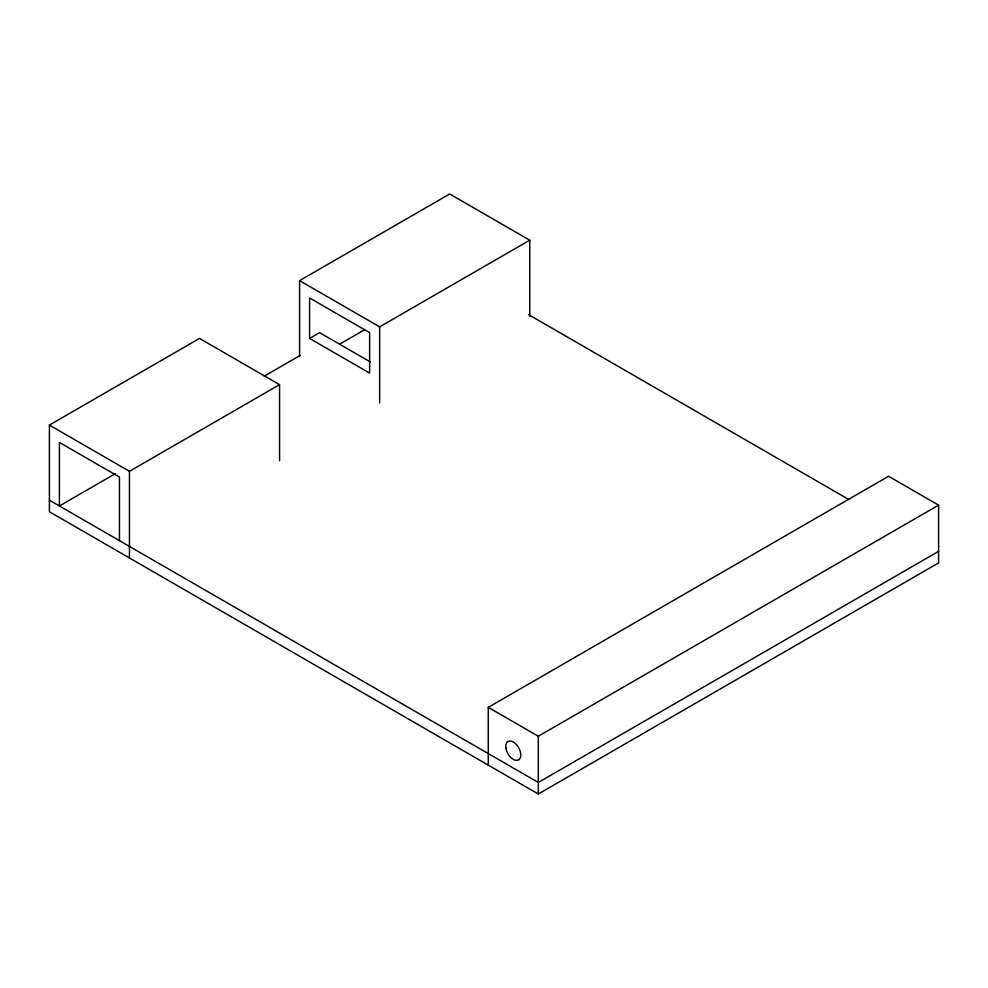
<?xml version="1.0" encoding="UTF-8"?>
<svg xmlns="http://www.w3.org/2000/svg" width="988" height="988" viewBox="0 0 988 988"><rect width="100%" height="100%" fill="white"/><g stroke="black" fill="none" stroke-linecap="round" stroke-linejoin="round"><path stroke-width="1.48" d="M488.27 765.132L488.27 707.359L888.558 476.253L938.6 505.14L938.6 562.913L538.312 794.019L49.4 511.747L49.4 425.087L199.514 338.427L279.567 384.641L279.567 460.667M299.586 356.668L299.586 280.641L449.688 193.981L529.753 240.195L529.753 316.222M309.59 338.427L369.636 373.094L369.636 332.647L309.59 297.981L309.59 338.427L319.593 332.647L370.302 361.917M264.228 376.169L300.253 355.371M115.448 473.623L59.404 505.98L59.404 442.414L119.449 477.081L119.449 540.646M339.613 344.195L364.967 329.56M49.4 425.087L129.453 471.313L279.567 384.641M299.586 280.641L379.639 326.867L529.753 240.195M488.27 707.359L538.312 736.245L938.6 505.14M938.6 551.353L538.312 782.459L49.4 500.2M528.506 314.592L849.1 499.681M538.312 736.245L538.312 794.019M379.639 326.867L379.639 402.894M129.453 471.313L129.453 557.973M505.893 747.916A10.609 6.126 60 0 0 518.107 760.118A10.609 6.126 60 0 0 515.872 744.038A10.609 6.126 60 0 0 505.893 747.916"/></g></svg>
